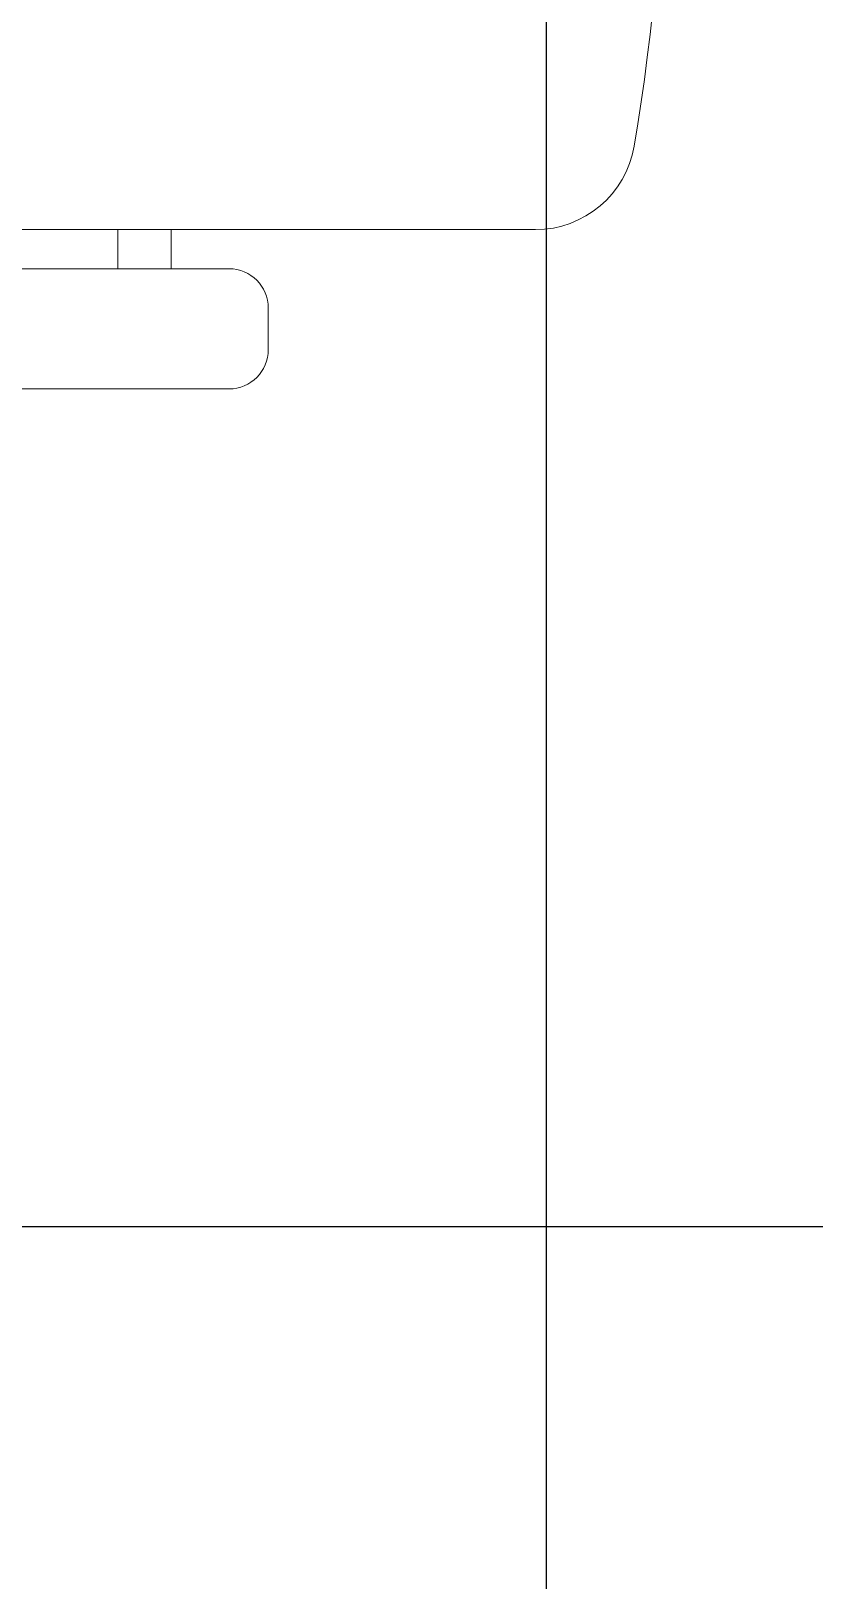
# Model space of a CAD drawing. Extents: x -12260 to 57327, y -29287 to 19916.
# Drawn here: x 35319 to 35710, y -4586 to -3813 of the extents above; entities that cross this region are included whole.
import ezdxf

# ---------------------------------------------------------------- set-up
doc = ezdxf.new("R2010")
doc.units = 0
doc.header["$LTSCALE"] = 0.25
doc.linetypes.add('DASHDOT', pattern=[25.4, 12.7, -6.35, 0, -6.35])
doc.layers.add('01-First Floor-FUR$0$FALSE CEILING', color=251, linetype='Continuous')
for name, color, linetype, lineweight in [('01-First Floor-FUR$0$LOADING', 253, 'Continuous', 5), ('01-First Floor-FUR$0$NEW Wall', 166, 'Continuous', 5), ('01-First Floor-FUR$0$Wooden Joinery', 251, 'Continuous', 5), ('E-LITE-CLNG-CNDT', 6, 'DASHDOT', 35)]:
    doc.layers.add(name, color=color, linetype=linetype, lineweight=lineweight)

# ---------------------------------------------------------------- blocks, each defined once
blk = doc.blocks.new('01-First Floor-FUR$0$A$C5DAD61B4')
at = {"layer": '01-First Floor-FUR$0$Wooden Joinery'}
blk.add_arc((80, 859.06), 859.99, 272.66603, 0, dxfattribs=at)
blk = doc.blocks.new('*X119')
at = {"color": 0}
for p, q in [((5, 3), (5, 3)), ((5, 3), (5, 3)), ((5, 3), (5, 3)), ((5, 3), (5, 3)), ((5, 3), (5, 3)), ((5, 3), (5, 3)), ((5, 3), (5, 3)), ((5, 3), (5, 3)), ((5, 3), (5, 3)), ((5, 3), (5, 3)), ((5, 3), (5, 3)), ((5, 3), (5, 3)), ((5, 3), (5, 3)), ((5, 3), (5, 3)), ((5, 3), (5, 3)), ((5, 3), (5, 3)), ((5, 3), (5, 3)), ((5, 3), (5, 3)), ((5, 3), (5, 3)), ((5, 3), (5, 3)), ((5, 3), (5, 3)), ((5, 3), (5, 3)), ((5, 3), (5, 3)), ((5, 3), (5, 3)), ((5, 3), (5, 3)), ((5, 3), (5, 3)), ((5, 3), (5, 3)), ((5, 3), (5, 3)), ((5, 3), (5, 3)), ((5, 3), (5, 3)), ((5, 3), (5, 3)), ((5, 3), (5, 3)), ((5, 3), (5, 3)), ((5, 3), (5, 3)), ((5, 3), (5, 3)), ((5, 3), (5, 3)), ((5, 3), (5, 3)), ((5, 3), (5, 3)), ((5, 3), (5, 3)), ((5, 3), (5, 3)), ((5, 3), (5, 3)), ((5, 3), (5, 3)), ((5, 3), (5, 3)), ((5, 3), (5, 3)), ((5, 3), (5, 3)), ((5, 3), (5, 3)), ((5, 3), (5, 3)), ((5, 3), (5, 3)), ((5, 3), (5, 3)), ((5, 3), (5, 3)), ((5, 3), (5, 3)), ((5, 3), (5, 3)), ((5, 3), (5, 3)), ((5, 3), (5, 3)), ((5, 3), (5, 3)), ((5, 3), (5, 3)), ((5, 3), (5, 3)), ((5, 3), (5, 3)), ((5, 3), (5, 3)), ((5, 3), (5, 3)), ((5, 3), (5, 3)), ((5, 3), (5, 3)), ((5, 3), (5, 3)), ((5, 3), (5, 3)), ((5, 3), (5, 3)), ((5, 3), (5, 3)), ((6, 3), (5, 3)), ((5, 3), (5, 3)), ((6, 3), (5, 3)), ((5, 3), (5, 3)), ((6, 3), (5, 3)), ((5, 3), (5, 3)), ((6, 3), (5, 3)), ((5, 3), (5, 3)), ((5, 3), (5, 3)), ((5, 3), (5, 3)), ((5, 3), (5, 3)), ((5, 3), (5, 3)), ((5, 3), (5, 3)), ((5, 3), (5, 3)), ((5, 3), (5, 3)), ((5, 3), (5, 3)), ((5, 3), (5, 3)), ((5, 3), (5, 3)), ((5, 3), (5, 3)), ((5, 3), (5, 3)), ((5, 3), (5, 3)), ((5, 3), (5, 3)), ((5, 3), (5, 3)), ((5, 3), (5, 3)), ((5, 3), (5, 3)), ((5, 3), (5, 3)), ((5, 3), (5, 3)), ((5, 3), (5, 3)), ((5, 3), (5, 3)), ((5, 3), (5, 3)), ((6, 3), (6, 3)), ((6, 3), (6, 3)), ((6, 3), (6, 3)), ((6, 3), (6, 3)), ((6, 3), (6, 3)), ((6, 3), (6, 3)), ((6, 3), (6, 3)), ((6, 3), (6, 3)), ((6, 3), (6, 3)), ((6, 3), (6, 3)), ((6, 3), (6, 3)), ((6, 3), (6, 3)), ((6, 3), (6, 3)), ((6, 3), (6, 3)), ((6, 3), (6, 3)), ((6, 3), (6, 3)), ((6, 3), (6, 3)), ((6, 3), (6, 3)), ((6, 3), (6, 3)), ((6, 3), (6, 3)), ((6, 3), (6, 3)), ((6, 3), (6, 3)), ((6, 3), (6, 3)), ((6, 3), (6, 3)), ((6, 3), (6, 3)), ((6, 3), (6, 3)), ((6, 3), (6, 3)), ((6, 3), (6, 3)), ((6, 3), (6, 3)), ((6, 3), (6, 3)), ((6, 3), (6, 3)), ((6, 3), (6, 3)), ((6, 3), (6, 3)), ((6, 3), (6, 3)), ((6, 3), (6, 3)), ((6, 3), (6, 3)), ((6, 3), (6, 3)), ((6, 3), (6, 3)), ((6, 3), (6, 3)), ((6, 3), (6, 3)), ((6, 3), (6, 3)), ((6, 3), (6, 3)), ((6, 3), (6, 3)), ((6, 3), (6, 3)), ((6, 3), (6, 3)), ((6, 3), (6, 3)), ((6, 3), (6, 3)), ((6, 3), (6, 3)), ((6, 3), (6, 3)), ((6, 3), (6, 3)), ((6, 3), (6, 3)), ((6, 3), (6, 3)), ((6, 3), (6, 3)), ((6, 3), (6, 3)), ((6, 3), (6, 3)), ((6, 3), (6, 3)), ((6, 3), (6, 3)), ((6, 3), (6, 3)), ((6, 3), (6, 3)), ((6, 3), (6, 3)), ((6, 3), (6, 3)), ((6, 3), (6, 3)), ((6, 3), (6, 3)), ((6, 3), (6, 3)), ((6, 3), (6, 3)), ((6, 3), (6, 3)), ((6, 3), (6, 3)), ((6, 3), (6, 3)), ((6, 3), (6, 3)), ((6, 3), (6, 3)), ((6, 3), (6, 3)), ((6, 3), (6, 3)), ((6, 3), (6, 3)), ((6, 3), (6, 3)), ((6, 3), (6, 3)), ((6, 3), (6, 3)), ((6, 3), (6, 3)), ((6, 3), (6, 3)), ((6, 3), (6, 3)), ((6, 3), (6, 3)), ((6, 3), (6, 3)), ((6, 3), (6, 3)), ((6, 3), (6, 3)), ((6, 3), (6, 3)), ((6, 3), (6, 3)), ((6, 3), (6, 3)), ((6, 3), (6, 3)), ((6, 3), (6, 3)), ((6, 3), (6, 3)), ((6, 3), (6, 3)), ((6, 3), (6, 3)), ((6, 3), (6, 3)), ((6, 3), (6, 3)), ((6, 3), (6, 3)), ((6, 3), (6, 3)), ((6, 3), (6, 3)), ((6, 3), (6, 3)), ((6, 3), (6, 3)), ((6, 3), (6, 3)), ((6, 3), (6, 3)), ((6, 3), (6, 3)), ((6, 3), (6, 3)), ((6, 3), (6, 3)), ((6, 3), (6, 3)), ((6, 3), (6, 3)), ((6, 3), (6, 3)), ((6, 3), (6, 3)), ((6, 3), (6, 3)), ((6, 3), (6, 3)), ((6, 3), (6, 3)), ((6, 3), (6, 3)), ((6, 3), (6, 3)), ((6, 3), (6, 3)), ((6, 3), (6, 3)), ((6, 3), (6, 3)), ((6, 3), (6, 3)), ((6, 3), (6, 3)), ((6, 3), (6, 3)), ((6, 3), (6, 3)), ((6, 3), (6, 3)), ((6, 3), (6, 3)), ((6, 3), (6, 3)), ((6, 3), (6, 3)), ((6, 3), (6, 3)), ((6, 3), (6, 3)), ((6, 3), (6, 3)), ((6, 3), (6, 3)), ((6, 3), (6, 3)), ((6, 3), (6, 3)), ((6, 3), (6, 3)), ((6, 3), (6, 3)), ((6, 3), (6, 3)), ((6, 3), (6, 3)), ((6, 3), (6, 3)), ((6, 3), (6, 3)), ((6, 3), (6, 3)), ((6, 3), (6, 3)), ((6, 3), (6, 3)), ((6, 3), (6, 3)), ((6, 3), (6, 3)), ((6, 3), (6, 3)), ((6, 3), (6, 3)), ((6, 3), (6, 3)), ((6, 3), (6, 3)), ((6, 3), (6, 3)), ((6, 3), (6, 3)), ((6, 3), (6, 3)), ((6, 3), (6, 3)), ((6, 3), (6, 3)), ((6, 3), (6, 3)), ((6, 3), (6, 3)), ((6, 3), (6, 3)), ((6, 3), (6, 3)), ((6, 3), (6, 3)), ((6, 3), (6, 3)), ((6, 3), (6, 3)), ((6, 3), (6, 3)), ((6, 3), (6, 3)), ((6, 3), (6, 3)), ((6, 3), (6, 3)), ((6, 3), (6, 3)), ((6, 3), (6, 3)), ((6, 3), (6, 3)), ((6, 3), (6, 3)), ((6, 3), (6, 3)), ((6, 3), (6, 3)), ((6, 3), (6, 3)), ((6, 3), (6, 3)), ((6, 3), (6, 3)), ((6, 3), (6, 3)), ((6, 3), (6, 3)), ((6, 3), (6, 3)), ((6, 3), (6, 3)), ((6, 3), (6, 3)), ((6, 3), (6, 3)), ((6, 3), (6, 3)), ((6, 3), (6, 3)), ((6, 3), (6, 3)), ((6, 3), (6, 3)), ((6, 3), (6, 3)), ((6, 3), (6, 3)), ((6, 3), (6, 3)), ((6, 3), (6, 3)), ((6, 3), (6, 3)), ((6, 3), (6, 3)), ((6, 3), (6, 3)), ((6, 3), (6, 3)), ((6, 3), (6, 3)), ((6, 3), (6, 3)), ((6, 3), (6, 3)), ((6, 3), (6, 3)), ((6, 3), (6, 3)), ((6, 3), (6, 3)), ((6, 3), (6, 3)), ((6, 3), (6, 3)), ((6, 3), (6, 3)), ((6, 3), (6, 3)), ((6, 3), (6, 3)), ((6, 3), (6, 3)), ((6, 3), (6, 3)), ((6, 3), (6, 3)), ((6, 3), (6, 3)), ((6, 3), (6, 3)), ((6, 3), (6, 3)), ((6, 3), (5, 3)), ((6, 3), (5, 3)), ((6, 3), (5, 3)), ((6, 3), (5, 3)), ((6, 3), (5, 3)), ((6, 3), (6, 3)), ((6, 3), (6, 3)), ((6, 3), (6, 3)), ((6, 3), (6, 3)), ((6, 3), (6, 3)), ((6, 3), (6, 3)), ((6, 3), (6, 3)), ((6, 3), (6, 3)), ((6, 3), (6, 3)), ((6, 3), (6, 3)), ((6, 3), (6, 3)), ((6, 3), (6, 3)), ((6, 3), (6, 3)), ((6, 3), (6, 3)), ((6, 3), (6, 3)), ((6, 3), (6, 3)), ((6, 3), (6, 3)), ((6, 3), (6, 3)), ((6, 3), (6, 3)), ((6, 3), (6, 3)), ((6, 3), (6, 3)), ((6, 3), (6, 3)), ((6, 3), (6, 3)), ((6, 3), (6, 3)), ((6, 3), (6, 3)), ((6, 3), (6, 3)), ((6, 3), (6, 3)), ((6, 3), (6, 3)), ((6, 3), (6, 3)), ((6, 3), (6, 3)), ((6, 3), (6, 3)), ((6, 3), (6, 3)), ((6, 3), (6, 3)), ((6, 3), (6, 3)), ((6, 3), (6, 3)), ((6, 3), (6, 3)), ((6, 3), (6, 3)), ((6, 3), (6, 3)), ((6, 3), (6, 3)), ((6, 3), (6, 3)), ((6, 3), (6, 3)), ((6, 3), (6, 3)), ((6, 3), (6, 3)), ((6, 3), (6, 3)), ((6, 3), (6, 3)), ((6, 3), (6, 3)), ((6, 3), (6, 3)), ((6, 3), (6, 3)), ((6, 3), (6, 3)), ((6, 3), (6, 3)), ((6, 3), (6, 3)), ((6, 3), (6, 3)), ((6, 3), (6, 3)), ((6, 3), (6, 3)), ((6, 3), (6, 3)), ((6, 3), (6, 3)), ((6, 3), (6, 3)), ((6, 3), (6, 3)), ((6, 3), (6, 3)), ((6, 3), (6, 3)), ((6, 3), (6, 3)), ((6, 3), (6, 3)), ((6, 3), (6, 3)), ((6, 3), (6, 3)), ((6, 3), (6, 3)), ((6, 3), (6, 3)), ((6, 3), (6, 3)), ((6, 3), (6, 3)), ((6, 3), (6, 3)), ((6, 3), (6, 3)), ((6, 3), (6, 3)), ((6, 3), (6, 3)), ((6, 3), (6, 3)), ((6, 3), (6, 3)), ((6, 3), (6, 3)), ((6, 3), (6, 3)), ((6, 3), (6, 3)), ((6, 3), (6, 3)), ((6, 3), (6, 3)), ((6, 3), (6, 3)), ((6, 3), (6, 3)), ((6, 3), (6, 3)), ((6, 3), (6, 3)), ((6, 3), (6, 3)), ((6, 3), (6, 3)), ((6, 3), (6, 3)), ((6, 3), (6, 3)), ((6, 3), (6, 3)), ((6, 3), (6, 3)), ((6, 3), (6, 3)), ((6, 3), (6, 3)), ((6, 3), (6, 3)), ((6, 3), (6, 3)), ((6, 3), (6, 3)), ((6, 3), (6, 3)), ((6, 3), (6, 3)), ((6, 3), (6, 3)), ((6, 3), (6, 3)), ((6, 3), (6, 3)), ((6, 3), (6, 3)), ((6, 3), (6, 3)), ((6, 3), (6, 3)), ((6, 3), (6, 3)), ((6, 3), (6, 3)), ((6, 3), (6, 3)), ((6, 3), (6, 3)), ((6, 3), (6, 3)), ((6, 3), (6, 3)), ((6, 3), (6, 3)), ((6, 3), (6, 3)), ((6, 3), (6, 3)), ((6, 3), (6, 3)), ((6, 3), (6, 3)), ((6, 3), (6, 3)), ((6, 3), (6, 3)), ((6, 3), (6, 3)), ((6, 3), (6, 3)), ((6, 3), (6, 3)), ((6, 3), (6, 3)), ((6, 3), (6, 3)), ((6, 3), (6, 3)), ((6, 3), (6, 3)), ((6, 3), (6, 3)), ((6, 3), (6, 3)), ((6, 3), (6, 3)), ((6, 3), (6, 3)), ((6, 3), (6, 3)), ((6, 3), (6, 3)), ((6, 3), (6, 3)), ((6, 3), (6, 3)), ((6, 3), (6, 3)), ((6, 3), (6, 3)), ((6, 3), (6, 3)), ((6, 3), (6, 3)), ((6, 3), (6, 3)), ((6, 3), (6, 3)), ((6, 3), (6, 3)), ((6, 3), (6, 3)), ((6, 3), (6, 3)), ((6, 3), (6, 3)), ((6, 3), (6, 3)), ((6, 3), (6, 3)), ((6, 3), (6, 3)), ((6, 3), (6, 3)), ((6, 3), (6, 3)), ((6, 3), (6, 3)), ((6, 3), (6, 3)), ((6, 3), (6, 3)), ((6, 3), (6, 3)), ((6, 3), (6, 3)), ((6, 3), (6, 3)), ((6, 3), (6, 3)), ((6, 3), (6, 3)), ((6, 3), (6, 3)), ((6, 3), (6, 3)), ((6, 3), (6, 3)), ((6, 3), (6, 3)), ((6, 3), (6, 3)), ((6, 3), (6, 3)), ((6, 3), (6, 3)), ((6, 3), (6, 3)), ((6, 3), (6, 3)), ((6, 3), (6, 3)), ((6, 3), (6, 3)), ((6, 3), (6, 3)), ((6, 3), (6, 3)), ((6, 3), (6, 3)), ((6, 3), (6, 3)), ((6, 3), (6, 3)), ((6, 3), (6, 3)), ((6, 3), (6, 3)), ((6, 3), (6, 3)), ((6, 3), (6, 3)), ((6, 3), (6, 3)), ((6, 3), (6, 3)), ((6, 3), (6, 3)), ((6, 3), (6, 3)), ((6, 3), (6, 3)), ((6, 3), (6, 3)), ((6, 3), (6, 3)), ((6, 3), (6, 3)), ((6, 3), (6, 3)), ((6, 3), (6, 3)), ((6, 3), (6, 3)), ((6, 3), (6, 3)), ((6, 3), (6, 3)), ((6, 3), (6, 3)), ((6, 3), (6, 3)), ((6, 3), (6, 3)), ((6, 3), (6, 3)), ((6, 3), (6, 3)), ((6, 3), (6, 3)), ((6, 3), (6, 3)), ((6, 3), (6, 3)), ((6, 3), (6, 3)), ((6, 3), (6, 3)), ((6, 3), (6, 3)), ((6, 3), (6, 3)), ((6, 3), (6, 3)), ((6, 3), (6, 3)), ((6, 3), (6, 3)), ((6, 3), (6, 3)), ((6, 3), (6, 3)), ((6, 3), (6, 3)), ((6, 3), (6, 3)), ((6, 3), (6, 3)), ((6, 3), (6, 3)), ((6, 3), (6, 3)), ((6, 3), (6, 3)), ((6, 3), (6, 3)), ((6, 3), (6, 3)), ((6, 3), (6, 3)), ((6, 3), (6, 3)), ((6, 3), (6, 3)), ((6, 3), (6, 3)), ((6, 3), (6, 3)), ((6, 3), (6, 3)), ((6, 3), (6, 3)), ((6, 3), (6, 3)), ((6, 3), (6, 3)), ((6, 3), (6, 3)), ((6, 3), (6, 3)), ((6, 3), (6, 3)), ((6, 3), (6, 3)), ((6, 3), (6, 3)), ((6, 3), (6, 3)), ((6, 3), (6, 3)), ((6, 3), (6, 3)), ((6, 3), (6, 3)), ((6, 3), (6, 3)), ((6, 3), (6, 3)), ((6, 3), (6, 3)), ((6, 3), (6, 3)), ((6, 3), (6, 3)), ((6, 3), (6, 3)), ((6, 3), (6, 3)), ((6, 3), (6, 3)), ((6, 3), (6, 3)), ((6, 3), (6, 3)), ((6, 3), (6, 3)), ((6, 3), (6, 3)), ((6, 3), (6, 3)), ((6, 3), (6, 3)), ((6, 3), (6, 3)), ((6, 3), (6, 3)), ((6, 3), (6, 3)), ((6, 3), (6, 3)), ((6, 3), (6, 3)), ((6, 3), (6, 3)), ((6, 3), (6, 3)), ((6, 3), (6, 3)), ((6, 3), (6, 3)), ((6, 3), (6, 3)), ((6, 3), (6, 3)), ((6, 3), (6, 3)), ((6, 3), (6, 3)), ((6, 3), (6, 3)), ((6, 3), (6, 3)), ((6, 3), (6, 3)), ((6, 3), (6, 3)), ((6, 3), (6, 3)), ((6, 3), (6, 3)), ((6, 3), (6, 3)), ((6, 3), (6, 3)), ((6, 3), (6, 3)), ((6, 3), (6, 3)), ((6, 3), (6, 3)), ((6, 3), (6, 3)), ((6, 3), (6, 3)), ((6, 3), (6, 3)), ((6, 3), (6, 3)), ((6, 3), (6, 3)), ((6, 3), (6, 3)), ((6, 3), (6, 3)), ((6, 3), (6, 3)), ((6, 3), (6, 3)), ((6, 3), (6, 3)), ((6, 3), (6, 3)), ((6, 3), (6, 3)), ((6, 3), (6, 3)), ((6, 3), (6, 3)), ((6, 3), (6, 3)), ((6, 3), (6, 3)), ((6, 3), (6, 3)), ((6, 3), (6, 3)), ((6, 3), (6, 3)), ((6, 3), (6, 3)), ((6, 3), (6, 3)), ((6, 3), (6, 3)), ((6, 3), (6, 3)), ((6, 3), (6, 3)), ((6, 3), (6, 3)), ((6, 3), (6, 3)), ((6, 3), (6, 3)), ((6, 3), (6, 3)), ((6, 3), (6, 3)), ((6, 3), (6, 3)), ((6, 3), (6, 3)), ((6, 3), (6, 3)), ((6, 3), (6, 3)), ((6, 3), (6, 3)), ((6, 3), (6, 3)), ((6, 3), (6, 3)), ((6, 3), (6, 3)), ((6, 3), (6, 3)), ((6, 3), (6, 3)), ((6, 3), (6, 3)), ((6, 3), (6, 3)), ((6, 3), (6, 3)), ((6, 3), (6, 3)), ((6, 3), (6, 3)), ((6, 3), (6, 3)), ((6, 3), (6, 3)), ((6, 3), (6, 3)), ((6, 3), (6, 3)), ((6, 3), (6, 3)), ((6, 3), (6, 3))]:
    blk.add_line(p, q, dxfattribs=at)
blk = doc.blocks.new('*X120')
at = {"color": 0}
for p, q in [((13, 1), (13, 1)), ((13, 1), (13, 1)), ((13, 1), (13, 1)), ((13, 1), (13, 1)), ((13, 1), (13, 1)), ((13, 1), (13, 1)), ((13, 1), (13, 1)), ((13, 1), (13, 1)), ((13, 1), (13, 1)), ((13, 1), (13, 1)), ((13, 1), (13, 1)), ((13, 1), (13, 1)), ((13, 1), (13, 1)), ((13, 1), (13, 1)), ((13, 1), (13, 1)), ((13, 1), (14, 1)), ((13, 1), (14, 1)), ((13, 1), (14, 1)), ((13, 1), (13, 1)), ((13, 1), (13, 1)), ((13, 1), (13, 1)), ((13, 1), (13, 1)), ((13, 1), (13, 1)), ((13, 1), (13, 1)), ((13, 1), (13, 1)), ((13, 1), (13, 1)), ((13, 1), (13, 1)), ((13, 1), (13, 1)), ((13, 1), (13, 1)), ((13, 1), (13, 1)), ((13, 1), (13, 1)), ((13, 1), (13, 1)), ((13, 1), (13, 1)), ((13, 1), (13, 1)), ((13, 1), (13, 1)), ((13, 1), (13, 1)), ((13, 1), (13, 1)), ((13, 1), (13, 1)), ((13, 1), (13, 1)), ((13, 1), (13, 1)), ((13, 1), (13, 1)), ((13, 1), (13, 1)), ((13, 1), (13, 1)), ((13, 1), (13, 1)), ((13, 1), (13, 1)), ((13, 1), (13, 1)), ((13, 1), (13, 1)), ((13, 1), (13, 1)), ((13, 1), (13, 1)), ((13, 1), (13, 1)), ((13, 1), (13, 1)), ((13, 1), (13, 1)), ((13, 1), (13, 1)), ((13, 1), (13, 1)), ((13, 1), (13, 1)), ((13, 1), (13, 1)), ((13, 1), (13, 1)), ((13, 1), (13, 1)), ((13, 1), (13, 1)), ((13, 1), (13, 1)), ((13, 1), (13, 1)), ((13, 1), (13, 1)), ((13, 1), (13, 1)), ((13, 1), (13, 1)), ((13, 1), (13, 1)), ((13, 1), (13, 1)), ((13, 1), (13, 1)), ((13, 1), (13, 1)), ((13, 1), (13, 1)), ((13, 1), (13, 1)), ((13, 1), (13, 1)), ((13, 1), (13, 1)), ((13, 1), (13, 1)), ((13, 1), (13, 1)), ((13, 1), (13, 1)), ((13, 1), (13, 1)), ((13, 1), (13, 1)), ((13, 1), (13, 1)), ((13, 1), (13, 1)), ((13, 1), (13, 1)), ((13, 1), (13, 1)), ((13, 1), (13, 1)), ((13, 1), (13, 1)), ((13, 1), (13, 1)), ((13, 1), (13, 1)), ((13, 1), (13, 1)), ((13, 1), (13, 1)), ((13, 1), (13, 1)), ((13, 1), (13, 1)), ((13, 1), (13, 1)), ((13, 1), (13, 1)), ((13, 1), (13, 1)), ((13, 1), (13, 1)), ((13, 1), (13, 1)), ((13, 1), (13, 1)), ((13, 1), (13, 1)), ((13, 1), (13, 1)), ((13, 1), (13, 1)), ((13, 1), (13, 1)), ((13, 1), (13, 1)), ((13, 1), (13, 1)), ((13, 1), (13, 1)), ((13, 1), (13, 1)), ((13, 1), (13, 1)), ((13, 1), (13, 1)), ((13, 1), (13, 1)), ((13, 1), (13, 1)), ((13, 1), (13, 1)), ((13, 1), (13, 1)), ((13, 1), (13, 1)), ((13, 1), (13, 1)), ((13, 1), (13, 1)), ((13, 1), (13, 1)), ((13, 1), (13, 1)), ((13, 1), (13, 1)), ((13, 1), (13, 1)), ((13, 1), (13, 1)), ((13, 1), (13, 1)), ((13, 1), (13, 1)), ((13, 1), (13, 1)), ((13, 1), (13, 1)), ((13, 1), (13, 1)), ((13, 1), (13, 1)), ((13, 1), (14, 1)), ((13, 0), (13, 0)), ((13, 0), (13, 0)), ((13, 0), (13, 0)), ((13, 0), (13, 0)), ((13, 0), (13, 0)), ((13, 0), (13, 0)), ((13, 0), (13, 0)), ((13, 0), (13, 0)), ((13, 0), (13, 0)), ((13, 0), (13, 0)), ((13, 0), (13, 0)), ((13, 0), (13, 0)), ((13, 0), (13, 0)), ((13, 0), (13, 0)), ((13, 0), (13, 0)), ((13, 0), (13, 0)), ((13, 0), (13, 0)), ((13, 0), (13, 0)), ((13, 0), (13, 0)), ((13, 0), (13, 0)), ((13, 0), (13, 0)), ((13, 0), (13, 0)), ((13, 0), (13, 0)), ((13, 0), (13, 0)), ((13, 0), (13, 0)), ((13, 0), (13, 0)), ((13, 0), (13, 0)), ((13, 0), (13, 0)), ((13, 0), (13, 0)), ((13, 0), (13, 0)), ((13, 0), (13, 0)), ((13, 0), (13, 0)), ((13, 0), (13, 0)), ((13, 0), (13, 0)), ((13, 0), (13, 0)), ((13, 0), (13, 0)), ((13, 0), (13, 0)), ((13, 0), (13, 0)), ((13, 0), (13, 0)), ((13, 0), (13, 0)), ((13, 0), (13, 0)), ((13, 0), (13, 0)), ((13, 0), (13, 0)), ((13, 0), (13, 0)), ((13, 0), (13, 0)), ((13, 0), (13, 0)), ((13, 0), (13, 0)), ((13, 0), (13, 0)), ((13, 0), (14, 0)), ((13, 0), (14, 0)), ((13, 0), (13, 0)), ((13, 0), (14, 0)), ((14, 1), (14, 1)), ((14, 1), (14, 1)), ((14, 1), (14, 1)), ((14, 1), (14, 1)), ((14, 1), (14, 1)), ((14, 1), (14, 1)), ((14, 1), (14, 1)), ((14, 1), (14, 1)), ((14, 1), (14, 1)), ((14, 1), (14, 1)), ((14, 1), (14, 1)), ((14, 1), (14, 1)), ((14, 1), (14, 1)), ((14, 1), (14, 1)), ((14, 1), (14, 1)), ((14, 1), (14, 1)), ((14, 1), (14, 1)), ((14, 1), (14, 1)), ((14, 1), (14, 1)), ((14, 1), (14, 1)), ((14, 1), (14, 1)), ((14, 1), (14, 1)), ((14, 1), (14, 1)), ((14, 1), (14, 1)), ((14, 1), (14, 1)), ((14, 1), (14, 1)), ((14, 1), (14, 1)), ((14, 1), (14, 1)), ((14, 1), (14, 1)), ((14, 1), (14, 1)), ((14, 1), (14, 1)), ((14, 1), (14, 1)), ((14, 1), (14, 1)), ((14, 1), (14, 1)), ((14, 1), (14, 1)), ((14, 1), (14, 1)), ((14, 1), (14, 1)), ((14, 1), (14, 1)), ((14, 1), (14, 1)), ((14, 1), (14, 1)), ((14, 1), (14, 1)), ((14, 1), (14, 1)), ((14, 1), (14, 1)), ((14, 1), (14, 1)), ((14, 1), (14, 1)), ((14, 1), (14, 1)), ((14, 1), (14, 1)), ((14, 1), (14, 1)), ((14, 1), (14, 1)), ((14, 1), (14, 1)), ((14, 1), (14, 1)), ((14, 1), (14, 1)), ((14, 1), (14, 1)), ((14, 1), (14, 1)), ((14, 1), (14, 1)), ((14, 1), (14, 1)), ((14, 1), (14, 1)), ((14, 1), (14, 1)), ((14, 1), (14, 1)), ((14, 1), (14, 1)), ((14, 1), (14, 1)), ((14, 1), (14, 1)), ((14, 1), (14, 1)), ((14, 1), (14, 1)), ((14, 1), (14, 1)), ((14, 1), (14, 1)), ((14, 1), (14, 1)), ((14, 1), (14, 1)), ((14, 1), (14, 1)), ((14, 1), (14, 1)), ((14, 1), (14, 1)), ((14, 1), (14, 1)), ((14, 1), (14, 1)), ((14, 1), (14, 1)), ((14, 1), (14, 1)), ((14, 1), (14, 1)), ((14, 1), (14, 1)), ((14, 1), (14, 1)), ((14, 1), (14, 1)), ((14, 1), (14, 1)), ((14, 1), (14, 1)), ((14, 1), (14, 1)), ((14, 1), (14, 1)), ((14, 1), (14, 1)), ((14, 1), (14, 1)), ((14, 1), (14, 1)), ((14, 1), (14, 1)), ((14, 1), (14, 1)), ((14, 1), (14, 1)), ((14, 1), (14, 1)), ((14, 1), (14, 1)), ((14, 1), (14, 1)), ((14, 1), (14, 1)), ((14, 1), (14, 1)), ((14, 0), (14, 0)), ((14, 0), (14, 0)), ((14, 0), (14, 0)), ((14, 0), (14, 0)), ((14, 0), (14, 0)), ((14, 0), (14, 0)), ((14, 0), (14, 0)), ((14, 0), (14, 0)), ((14, 0), (14, 0)), ((14, 0), (14, 0)), ((14, 0), (14, 0)), ((14, 0), (14, 0)), ((14, 0), (14, 0)), ((14, 0), (14, 0)), ((14, 0), (14, 0)), ((14, 0), (14, 0)), ((14, 0), (14, 0)), ((14, 0), (14, 0)), ((14, 0), (14, 0)), ((14, 0), (14, 0)), ((14, 0), (14, 0)), ((14, 0), (14, 0)), ((14, 0), (14, 0)), ((14, 0), (14, 0)), ((14, 0), (14, 0)), ((14, 0), (14, 0)), ((14, 0), (14, 0)), ((14, 0), (14, 0)), ((14, 0), (14, 0)), ((14, 0), (14, 0)), ((14, 0), (14, 0)), ((14, 0), (14, 0)), ((14, 0), (14, 0)), ((14, 0), (14, 0)), ((14, 0), (14, 0)), ((14, 0), (14, 0)), ((14, 0), (14, 0)), ((14, 0), (14, 0)), ((14, 0), (14, 0)), ((14, 0), (14, 0)), ((14, 0), (14, 0)), ((14, 0), (14, 0)), ((14, 0), (14, 0)), ((14, 0), (14, 0)), ((14, 0), (14, 0)), ((14, 0), (14, 0)), ((14, 0), (14, 0)), ((14, 0), (14, 0)), ((13, 0), (13, 0)), ((13, 0), (14, 0)), ((13, 0), (13, 0)), ((13, 0), (14, 0)), ((13, 0), (13, 0)), ((13, 0), (14, 0)), ((13, 0), (13, 0)), ((13, 0), (13, 0)), ((13, 0), (13, 0)), ((13, 0), (13, 0)), ((13, 0), (14, 0)), ((13, 0), (13, 0)), ((13, 0), (14, 0)), ((13, 0), (13, 0)), ((13, 0), (14, 0)), ((13, 0), (13, 0)), ((13, 0), (14, 0)), ((13, 0), (13, 0)), ((13, 0), (14, 0)), ((13, 0), (13, 0)), ((13, 0), (14, 0)), ((13, 0), (13, 0)), ((13, 0), (14, 0)), ((13, 0), (13, 0)), ((13, 0), (13, 0)), ((13, 0), (13, 0)), ((13, 0), (14, 0)), ((13, 0), (13, 0)), ((13, 0), (14, 0)), ((13, 0), (13, 0)), ((13, 0), (14, 0)), ((13, 0), (13, 0)), ((13, 0), (14, 0)), ((13, 0), (13, 0)), ((13, 0), (13, 0)), ((13, 0), (13, 0)), ((13, 0), (13, 0)), ((13, 0), (13, 0)), ((13, 0), (13, 0)), ((13, 0), (13, 0)), ((13, 0), (13, 0)), ((13, 0), (13, 0)), ((13, 0), (13, 0)), ((13, 0), (13, 0)), ((13, 0), (13, 0)), ((13, 0), (13, 0)), ((13, 0), (13, 0)), ((13, 0), (13, 0)), ((13, 0), (13, 0)), ((13, 0), (13, 0)), ((13, 0), (13, 0)), ((13, 0), (13, 0)), ((13, 0), (13, 0)), ((13, 0), (13, 0)), ((13, 0), (13, 0)), ((13, 0), (13, 0)), ((13, 0), (13, 0)), ((13, 0), (13, 0)), ((13, 0), (13, 0)), ((13, 0), (13, 0)), ((13, 0), (13, 0)), ((13, 0), (13, 0)), ((13, 0), (13, 0)), ((13, 0), (13, 0)), ((13, -1), (13, -1)), ((13, -1), (13, -1)), ((13, -1), (13, -1)), ((13, -1), (13, -1)), ((13, -1), (13, -1)), ((13, -1), (14, -1)), ((13, -1), (13, -1)), ((14, 0), (14, 0)), ((14, 0), (14, 0)), ((14, 0), (14, 0)), ((14, 0), (14, 0)), ((14, 0), (14, 0)), ((14, 0), (14, 0)), ((14, 0), (14, 0)), ((14, 0), (14, 0)), ((14, 0), (14, 0)), ((14, 0), (14, 0)), ((14, 0), (14, 0)), ((14, 0), (14, 0)), ((14, 0), (14, 0)), ((14, 0), (14, 0)), ((14, 0), (14, 0)), ((13, 0), (14, 0)), ((14, 0), (14, 0)), ((14, 0), (14, 0)), ((14, 0), (14, 0)), ((14, 0), (14, 0)), ((14, 0), (14, 0)), ((14, 0), (14, 0)), ((14, 0), (14, 0)), ((14, 0), (14, 0)), ((14, 0), (14, 0)), ((14, 0), (14, 0)), ((14, 0), (14, 0)), ((14, 0), (14, 0)), ((14, 0), (14, 0)), ((14, 0), (14, 0)), ((14, 0), (14, 0)), ((14, 0), (14, 0)), ((14, 0), (14, 0)), ((14, 0), (14, 0)), ((14, 0), (14, 0)), ((14, 0), (14, 0)), ((14, 0), (14, 0)), ((14, 0), (14, 0)), ((14, 0), (14, 0)), ((14, 0), (14, 0)), ((14, 0), (14, 0)), ((14, 0), (14, 0)), ((14, 0), (14, 0)), ((14, 0), (14, 0)), ((14, 0), (14, 0)), ((14, 0), (14, 0)), ((14, 0), (14, 0)), ((14, 0), (14, 0)), ((14, 0), (14, 0)), ((14, 0), (14, 0)), ((14, -1), (14, -1)), ((14, -1), (14, -1)), ((14, -1), (14, -1)), ((14, -1), (14, -1)), ((14, -1), (14, -1))]:
    blk.add_line(p, q, dxfattribs=at)
blk = doc.blocks.new('01-First Floor-FUR$0$GF21018-P')
at = {"color": 0}
for p, q in [((0.22049, 0.47563), (0.22049, 0.0675)), ((0.25963, 0.34221), (0.2804, 0.34221)), ((0.24001, 0.32259), (0.24001, 0.14)), ((0.30001, 0.32259), (0.30001, 0.14)), ((0.22049, 0.29372), (0.24001, 0.29372)), ((0.22049, 0.26708), (0.24001, 0.26708))]:
    blk.add_line(p, q, dxfattribs=at)
for points in [[(0.24001, 0.29372), (0.24001, 0.29372), (0.24001, 0.29372), (0.24001, 0.29372), (0.24001, 0.29372), (0.24001, 0.29372), (0.24001, 0.29372), (0.24001, 0.29372), (0.24001, 0.29372), (0.24001, 0.29372), (0.24001, 0.29372), (0.24001, 0.29372), (0.24001, 0.29372), (0.24001, 0.29372), (0.24001, 0.29372), (0.24001, 0.29372), (0.24001, 0.29372), (0.24001, 0.29372), (0.24001, 0.29372), (0.24001, 0.29372), (0.24001, 0.29372), (0.24001, 0.29372), (0.24001, 0.29372), (0.24001, 0.29372), (0.24001, 0.29372), (0.24001, 0.29372), (0.24001, 0.29372), (0.24001, 0.29372), (0.24001, 0.29372), (0.24001, 0.29372), (0.24001, 0.29372), (0.24001, 0.29372), (0.24001, 0.29372), (0.24001, 0.29372), (0.24001, 0.29372), (0.24001, 0.29372), (0.24001, 0.29372), (0.24001, 0.29372), (0.24001, 0.29372), (0.24001, 0.29372), (0.24001, 0.29372), (0.24001, 0.29372), (0.24001, 0.29372), (0.24001, 0.29372), (0.24001, 0.29372), (0.24001, 0.29372), (0.24001, 0.29372), (0.24001, 0.29372), (0.24001, 0.29372), (0.24001, 0.29372), (0.24001, 0.29372), (0.24001, 0.29372), (0.24001, 0.29372), (0.24001, 0.29372), (0.24001, 0.29372), (0.24001, 0.29372), (0.24001, 0.29372), (0.24001, 0.29372), (0.24001, 0.29372), (0.24001, 0.29372), (0.24001, 0.29372), (0.24001, 0.29372), (0.24001, 0.29372), (0.24001, 0.29372), (0.24001, 0.29372), (0.24001, 0.29372), (0.24001, 0.29372), (0.24001, 0.29372), (0.24001, 0.29372), (0.24001, 0.29372), (0.24001, 0.29372), (0.24001, 0.29372), (0.24001, 0.29372), (0.24001, 0.29372), (0.24001, 0.29372), (0.24001, 0.29372), (0.24001, 0.29372), (0.24001, 0.29372), (0.24001, 0.29372), (0.24001, 0.29372), (0.24001, 0.29372), (0.24001, 0.29372), (0.24001, 0.29372), (0.24001, 0.29372), (0.24001, 0.29372), (0.24001, 0.29372), (0.24001, 0.29372), (0.24001, 0.29372), (0.24001, 0.29372), (0.24001, 0.29372), (0.24001, 0.29372), (0.24001, 0.29372), (0.24001, 0.29372), (0.24001, 0.29372), (0.24001, 0.29372), (0.24001, 0.29372), (0.24001, 0.29372), (0.24001, 0.29372), (0.24001, 0.29372), (0.24001, 0.29372), (0.24001, 0.29372), (0.24001, 0.29372), (0.24001, 0.29372), (0.24001, 0.29372), (0.24001, 0.29372), (0.24001, 0.29372), (0.24001, 0.29372), (0.24001, 0.29372), (0.24001, 0.29372), (0.24001, 0.29372), (0.24001, 0.29372), (0.24001, 0.29372), (0.24001, 0.29372), (0.24001, 0.29372), (0.24001, 0.29372), (0.24001, 0.29372), (0.24001, 0.29372), (0.24001, 0.29372), (0.24001, 0.29372), (0.24001, 0.29372), (0.24001, 0.29372), (0.24001, 0.29372), (0.24001, 0.29372), (0.24001, 0.29372), (0.24001, 0.29372), (0.24001, 0.29372), (0.24001, 0.29372), (0.24001, 0.29372), (0.24001, 0.29372), (0.24001, 0.29372), (0.24001, 0.29372), (0.24001, 0.29372), (0.24001, 0.29372), (0.24001, 0.29372), (0.24001, 0.29372), (0.24001, 0.29372), (0.24001, 0.29372), (0.24001, 0.29372), (0.24001, 0.29372), (0.24001, 0.29372), (0.24001, 0.29372), (0.24001, 0.29372), (0.24001, 0.29372), (0.24001, 0.29372), (0.24001, 0.29372), (0.24001, 0.29372), (0.24001, 0.29372), (0.24001, 0.29372), (0.24001, 0.29372), (0.24001, 0.29372), (0.24001, 0.29372), (0.24001, 0.29372), (0.24001, 0.29372), (0.24001, 0.29372), (0.24001, 0.29372), (0.24001, 0.29372), (0.24001, 0.29372), (0.24001, 0.29372), (0.24001, 0.29372), (0.24001, 0.29372), (0.24001, 0.29372), (0.24001, 0.29372), (0.24001, 0.29372), (0.24001, 0.29372), (0.24001, 0.29372), (0.24001, 0.29372), (0.24001, 0.29372), (0.24001, 0.29372), (0.24001, 0.29372), (0.24001, 0.29372), (0.24001, 0.29372), (0.24001, 0.29372), (0.24001, 0.29372), (0.24001, 0.29372), (0.24001, 0.29372), (0.24001, 0.29372), (0.24001, 0.29372), (0.24001, 0.29372), (0.24001, 0.29372), (0.24001, 0.29372), (0.24001, 0.29372), (0.24001, 0.29372), (0.24001, 0.29372), (0.24001, 0.29372), (0.24001, 0.29372), (0.24001, 0.29372), (0.24001, 0.29372), (0.24001, 0.29372), (0.24001, 0.29372), (0.24001, 0.29372), (0.24001, 0.29372), (0.24001, 0.29372), (0.24001, 0.29372), (0.24001, 0.29372), (0.24001, 0.29372), (0.24001, 0.29372), (0.24001, 0.29372), (0.24001, 0.29372), (0.24001, 0.29372), (0.24001, 0.29372), (0.24001, 0.29372), (0.24001, 0.29372), (0.24001, 0.29372), (0.24001, 0.29372), (0.24001, 0.29372), (0.24001, 0.29372), (0.24001, 0.29372), (0.24001, 0.29372), (0.24001, 0.29372), (0.24001, 0.29372), (0.24001, 0.29372), (0.24001, 0.29372), (0.24001, 0.29372), (0.24001, 0.29372), (0.24001, 0.29372), (0.24001, 0.29372), (0.24001, 0.29372), (0.24001, 0.29372), (0.24001, 0.29372), (0.24001, 0.29372), (0.24001, 0.29372), (0.24001, 0.29372), (0.24001, 0.29372), (0.24001, 0.29372), (0.24001, 0.29372), (0.24001, 0.29372), (0.24001, 0.29372), (0.24001, 0.29372), (0.24001, 0.29372), (0.24001, 0.29372), (0.24001, 0.29372), (0.24001, 0.29372), (0.24001, 0.29372), (0.24001, 0.29372), (0.24001, 0.29372), (0.24001, 0.29372), (0.24001, 0.29372), (0.24001, 0.29372), (0.24001, 0.29372), (0.24001, 0.29372), (0.24001, 0.29372), (0.24001, 0.29372), (0.24001, 0.29372), (0.24001, 0.29372), (0.24001, 0.29372), (0.24001, 0.29372), (0.24001, 0.29372), (0.24001, 0.29372), (0.24001, 0.29372), (0.24001, 0.29372), (0.24001, 0.29372), (0.24001, 0.29372), (0.24001, 0.29372), (0.24001, 0.29372), (0.24001, 0.29372), (0.24001, 0.29372), (0.24001, 0.29372), (0.24001, 0.29372), (0.24001, 0.29372), (0.24001, 0.29372), (0.24001, 0.29372), (0.24001, 0.29372), (0.24001, 0.29372), (0.24001, 0.29372), (0.24001, 0.29372), (0.24001, 0.29372), (0.24001, 0.29372), (0.24001, 0.29372), (0.24001, 0.29372), (0.24001, 0.29372), (0.24001, 0.29372), (0.24001, 0.29372), (0.24001, 0.29372), (0.24001, 0.29372), (0.24001, 0.29372), (0.24001, 0.29372), (0.24001, 0.29372)], [(0.24001, 0.29372), (0.24001, 0.29372), (0.24001, 0.29372), (0.24001, 0.29372), (0.24001, 0.29372), (0.24001, 0.29372), (0.24001, 0.29372), (0.24001, 0.29372), (0.24001, 0.29372), (0.24001, 0.29372), (0.24001, 0.29372), (0.24001, 0.29372), (0.24001, 0.29372), (0.24001, 0.29372), (0.24001, 0.29372), (0.24001, 0.29372), (0.24001, 0.29372), (0.24001, 0.29372), (0.24001, 0.29372), (0.24001, 0.29372), (0.24001, 0.29372), (0.24001, 0.29372), (0.24001, 0.29372), (0.24001, 0.29372), (0.24001, 0.29372), (0.24001, 0.29372), (0.24001, 0.29372), (0.24001, 0.29372), (0.24001, 0.29372), (0.24001, 0.29372), (0.24001, 0.29372), (0.24001, 0.29372), (0.24001, 0.29372), (0.24001, 0.29372), (0.24001, 0.29372), (0.24001, 0.29372), (0.24001, 0.29372), (0.24001, 0.29372), (0.24001, 0.29372), (0.24001, 0.29372), (0.24001, 0.29372), (0.24001, 0.29372), (0.24001, 0.29372), (0.24001, 0.29372), (0.24001, 0.29372), (0.24001, 0.29372), (0.24001, 0.29372), (0.24001, 0.29372), (0.24001, 0.29372), (0.24001, 0.29372), (0.24001, 0.29372), (0.24001, 0.29372), (0.24001, 0.29372), (0.24001, 0.29372), (0.24001, 0.29372), (0.24001, 0.29372), (0.24001, 0.29372), (0.24001, 0.29372), (0.24001, 0.29372), (0.24001, 0.29372), (0.24001, 0.29372), (0.24001, 0.29372), (0.24001, 0.29372), (0.24001, 0.29372), (0.24001, 0.29372), (0.24001, 0.29372), (0.24001, 0.29372), (0.24001, 0.29372), (0.24001, 0.29372), (0.24001, 0.29372), (0.24001, 0.29372), (0.24001, 0.29372), (0.24001, 0.29372), (0.24001, 0.29372), (0.24001, 0.29372), (0.24001, 0.29372), (0.24001, 0.29372), (0.24001, 0.29372), (0.24001, 0.29372), (0.24001, 0.29372), (0.24001, 0.29372), (0.24001, 0.29372), (0.24001, 0.29372), (0.24001, 0.29372), (0.24001, 0.29372), (0.24001, 0.29372), (0.24001, 0.29372), (0.24001, 0.29372), (0.24001, 0.29372), (0.24001, 0.29372), (0.24001, 0.29372), (0.24001, 0.29372), (0.24001, 0.29372), (0.24001, 0.29372), (0.24001, 0.29372), (0.24001, 0.29372), (0.24001, 0.29372), (0.24001, 0.29372), (0.24001, 0.29372), (0.24001, 0.29372), (0.24001, 0.29372), (0.24001, 0.29372), (0.24001, 0.29372), (0.24001, 0.29372), (0.24001, 0.29372), (0.24001, 0.29372), (0.24001, 0.29372), (0.24001, 0.29372), (0.24001, 0.29372), (0.24001, 0.29372), (0.24001, 0.29372), (0.24001, 0.29372), (0.24001, 0.29372), (0.24001, 0.29372), (0.24001, 0.29372), (0.24001, 0.29372), (0.24001, 0.29372), (0.24001, 0.29372), (0.24001, 0.29372), (0.24001, 0.29372), (0.24001, 0.29372), (0.24001, 0.29372), (0.24001, 0.29372), (0.24001, 0.29372), (0.24001, 0.29372), (0.24001, 0.29372), (0.24001, 0.29372), (0.24001, 0.29372), (0.24001, 0.29372), (0.24001, 0.29372), (0.24001, 0.29372), (0.24001, 0.29372), (0.24001, 0.29372), (0.24001, 0.29372), (0.24001, 0.29372), (0.24001, 0.29372), (0.24001, 0.29372), (0.24001, 0.29372), (0.24001, 0.29372), (0.24001, 0.29372), (0.24001, 0.29372), (0.24001, 0.29372), (0.24001, 0.29372), (0.24001, 0.29372), (0.24001, 0.29372), (0.24001, 0.29372), (0.24001, 0.29372), (0.24001, 0.29372), (0.24001, 0.29372), (0.24001, 0.29372), (0.24001, 0.29372), (0.24001, 0.29372), (0.24001, 0.29372), (0.24001, 0.29372), (0.24001, 0.29372), (0.24001, 0.29372), (0.24001, 0.29372), (0.24001, 0.29372), (0.24001, 0.29372), (0.24001, 0.29372), (0.24001, 0.29372), (0.24001, 0.29372), (0.24001, 0.29372), (0.24001, 0.29372), (0.24001, 0.29372), (0.24001, 0.29372), (0.24001, 0.29372), (0.24001, 0.29372), (0.24001, 0.29372), (0.24001, 0.29372), (0.24001, 0.29372), (0.24001, 0.29372), (0.24001, 0.29372), (0.24001, 0.29372), (0.24001, 0.29372), (0.24001, 0.29372), (0.24001, 0.29372), (0.24001, 0.29372), (0.24001, 0.29372), (0.24001, 0.29372), (0.24001, 0.29372), (0.24001, 0.29372), (0.24001, 0.29372), (0.24001, 0.29372), (0.24001, 0.29372), (0.24001, 0.29372), (0.24001, 0.29372), (0.24001, 0.29372), (0.24001, 0.29372), (0.24001, 0.29372), (0.24001, 0.29372), (0.24001, 0.29372), (0.24001, 0.29372), (0.24001, 0.29372), (0.24001, 0.29372), (0.24001, 0.29372), (0.24001, 0.29372), (0.24001, 0.29372), (0.24001, 0.29372), (0.24001, 0.29372), (0.24001, 0.29372), (0.24001, 0.29372), (0.24001, 0.29372), (0.24001, 0.29372), (0.24001, 0.29372), (0.24001, 0.29372), (0.24001, 0.29372), (0.24001, 0.29372), (0.24001, 0.29372), (0.24001, 0.29372), (0.24001, 0.29372), (0.24001, 0.29372), (0.24001, 0.29372), (0.24001, 0.29372), (0.24001, 0.29372), (0.24001, 0.29372), (0.24001, 0.29372), (0.24001, 0.29372), (0.24001, 0.29372)], [(0.24001, 0.29372), (0.24001, 0.29372), (0.24001, 0.29372), (0.24001, 0.29372), (0.24001, 0.29372), (0.24001, 0.29372), (0.24001, 0.29372), (0.24001, 0.29372), (0.24001, 0.29372), (0.24001, 0.29372), (0.24001, 0.29372), (0.24001, 0.29372), (0.24001, 0.29372), (0.24001, 0.29372), (0.24001, 0.29372), (0.24001, 0.29372), (0.24001, 0.29372), (0.24001, 0.29372), (0.24001, 0.29372), (0.24001, 0.29372), (0.24001, 0.29372), (0.24001, 0.29372), (0.24001, 0.29372), (0.24001, 0.29372), (0.24001, 0.29372), (0.24001, 0.29372), (0.24001, 0.29372), (0.24001, 0.29372), (0.24001, 0.29372), (0.24001, 0.29372), (0.24001, 0.29372), (0.24001, 0.29372), (0.24001, 0.29372), (0.24001, 0.29372), (0.24001, 0.29372), (0.24001, 0.29372), (0.24001, 0.29372), (0.24001, 0.29372), (0.24001, 0.29372), (0.24001, 0.29372), (0.24001, 0.29372), (0.24001, 0.29372), (0.24001, 0.29372), (0.24001, 0.29372), (0.24001, 0.29372), (0.24001, 0.29372), (0.24001, 0.29372), (0.24001, 0.29372), (0.24001, 0.29372), (0.24001, 0.29372), (0.24001, 0.29372), (0.24001, 0.29372), (0.24001, 0.29372), (0.24001, 0.29372), (0.24001, 0.29372), (0.24001, 0.29372), (0.24001, 0.29372), (0.24001, 0.29372), (0.24001, 0.29372), (0.24001, 0.29372), (0.24001, 0.29372), (0.24001, 0.29372), (0.24001, 0.29372), (0.24001, 0.29372), (0.24001, 0.29372), (0.24001, 0.29372), (0.24001, 0.29372), (0.24001, 0.29372), (0.24001, 0.29372), (0.24001, 0.29372), (0.24001, 0.29372), (0.24001, 0.29372), (0.24001, 0.29372), (0.24001, 0.29372), (0.24001, 0.29372), (0.24001, 0.29372), (0.24001, 0.29372), (0.24001, 0.29372), (0.24001, 0.29372), (0.24001, 0.29372), (0.24001, 0.29372), (0.24001, 0.29372), (0.24001, 0.29372), (0.24001, 0.29372), (0.24001, 0.29372), (0.24001, 0.29372), (0.24001, 0.29372), (0.24001, 0.29372), (0.24001, 0.29372), (0.24001, 0.29372), (0.24001, 0.29372), (0.24001, 0.29372), (0.24001, 0.29372), (0.24001, 0.29372), (0.24001, 0.29372), (0.24001, 0.29372), (0.24001, 0.29372), (0.24001, 0.29372), (0.24001, 0.29372), (0.24001, 0.29372), (0.24001, 0.29372), (0.24001, 0.29372), (0.24001, 0.29372), (0.24001, 0.29372), (0.24001, 0.29372), (0.24001, 0.29372), (0.24001, 0.29372), (0.24001, 0.29372), (0.24001, 0.29372), (0.24001, 0.29372), (0.24001, 0.29372), (0.24001, 0.29372), (0.24001, 0.29372), (0.24001, 0.29372), (0.24001, 0.29372), (0.24001, 0.29372), (0.24001, 0.29372), (0.24001, 0.29372), (0.24001, 0.29372), (0.24001, 0.29372), (0.24001, 0.29372), (0.24001, 0.29372), (0.24001, 0.29372), (0.24001, 0.29372), (0.24001, 0.29372), (0.24001, 0.29372), (0.24001, 0.29372), (0.24001, 0.29372), (0.24001, 0.29372), (0.24001, 0.29372), (0.24001, 0.29372), (0.24001, 0.29372), (0.24001, 0.29372), (0.24001, 0.29372), (0.24001, 0.29372), (0.24001, 0.29372), (0.24001, 0.29372), (0.24001, 0.29372), (0.24001, 0.29372), (0.24001, 0.29372), (0.24001, 0.29372), (0.24001, 0.29372), (0.24001, 0.29372), (0.24001, 0.29372), (0.24001, 0.29372), (0.24001, 0.29372), (0.24001, 0.29372), (0.24001, 0.29372), (0.24001, 0.29372), (0.24001, 0.29372), (0.24001, 0.29372), (0.24001, 0.29372), (0.24001, 0.29372), (0.24001, 0.29372), (0.24001, 0.29372), (0.24001, 0.29372), (0.24001, 0.29372), (0.24001, 0.29372), (0.24001, 0.29372), (0.24001, 0.29372), (0.24001, 0.29372), (0.24001, 0.29372), (0.24001, 0.29372), (0.24001, 0.29372), (0.24001, 0.29372), (0.24001, 0.29372), (0.24001, 0.29372), (0.24001, 0.29372), (0.24001, 0.29372), (0.24001, 0.29372), (0.24001, 0.29372), (0.24001, 0.29372), (0.24001, 0.29372), (0.24001, 0.29372), (0.24001, 0.29372), (0.24001, 0.29372), (0.24001, 0.29372), (0.24001, 0.29372), (0.24001, 0.29372), (0.24001, 0.29372), (0.24001, 0.29372), (0.24001, 0.29372), (0.24001, 0.29372), (0.24001, 0.29372), (0.24001, 0.29372), (0.24001, 0.29372), (0.24001, 0.29372), (0.24001, 0.29372), (0.24001, 0.29372), (0.24001, 0.29372), (0.24001, 0.29372), (0.24001, 0.29372), (0.24001, 0.29372), (0.24001, 0.29372), (0.24001, 0.29372), (0.24001, 0.29372), (0.24001, 0.29372), (0.24001, 0.29372), (0.24001, 0.29372), (0.24001, 0.29372), (0.24001, 0.29372), (0.24001, 0.29372), (0.24001, 0.29372), (0.24001, 0.29372), (0.24001, 0.29372), (0.24001, 0.29372), (0.24001, 0.29372), (0.24001, 0.29372), (0.24001, 0.29372), (0.24001, 0.29372), (0.24001, 0.29372), (0.24001, 0.29372), (0.24001, 0.29372), (0.24001, 0.29372)]]:
    blk.add_lwpolyline(points, close=True, dxfattribs=at)
for centre, radius, start, end in [((-0.0001, -0.52948), 1.06948, 80.36712, 99.63288), ((0.17049, 0.47563), 0.05, 0, 80.36712), ((0.25963, 0.32259), 0.01962, 90, 180), ((0.2804, 0.32259), 0.01962, 0, 90)]:
    blk.add_arc(centre, radius, start, end, dxfattribs=at)
at = {"layer": '01-First Floor-FUR$0$NEW Wall', "color": 0, "linetype": 'Continuous'}
for points in [[(0.24001, 0.29372), (0.24001, 0.29372), (0.24001, 0.29372), (0.24001, 0.29372), (0.24001, 0.29372), (0.24001, 0.29372), (0.24001, 0.29372), (0.24001, 0.29372)], [(0.24001, 0.29372), (0.24001, 0.29372), (0.24001, 0.29372), (0.24001, 0.29372), (0.24001, 0.29372), (0.24001, 0.29372), (0.24001, 0.29372)], [(0.24001, 0.29372), (0.24001, 0.29372), (0.24001, 0.29372), (0.24001, 0.29372), (0.24001, 0.29372), (0.24001, 0.29372), (0.24001, 0.29372), (0.24001, 0.29372), (0.24001, 0.29372)], [(0.24001, 0.29372), (0.24001, 0.29372), (0.24001, 0.29372), (0.24001, 0.29372), (0.24001, 0.29372), (0.24001, 0.29372), (0.24001, 0.29372), (0.24001, 0.29372), (0.24001, 0.29372), (0.24001, 0.29372)], [(0.24001, 0.29372), (0.24001, 0.29372), (0.24001, 0.29372), (0.24001, 0.29372), (0.24001, 0.29372), (0.24001, 0.29372), (0.24001, 0.29372), (0.24001, 0.29372), (0.24001, 0.29372), (0.24001, 0.29372), (0.24001, 0.29372), (0.24001, 0.29372), (0.24001, 0.29372), (0.24001, 0.29372), (0.24001, 0.29372)], [(0.24001, 0.29372), (0.24001, 0.29372), (0.24001, 0.29372), (0.24001, 0.29372), (0.24001, 0.29372), (0.24001, 0.29372), (0.24001, 0.29372), (0.24001, 0.29372), (0.24001, 0.29372), (0.24001, 0.29372)], [(0.24001, 0.29372), (0.24001, 0.29372), (0.24001, 0.29372), (0.24001, 0.29372), (0.24001, 0.29372), (0.24001, 0.29372), (0.24001, 0.29372), (0.24001, 0.29372), (0.24001, 0.29372), (0.24001, 0.29372)], [(0.24001, 0.29372), (0.24001, 0.29372), (0.24001, 0.29372), (0.24001, 0.29372), (0.24001, 0.29372), (0.24001, 0.29372), (0.24001, 0.29372), (0.24001, 0.29372), (0.24001, 0.29372), (0.24001, 0.29372)], [(0.24001, 0.29372), (0.24001, 0.29372), (0.24001, 0.29372), (0.24001, 0.29372), (0.24001, 0.29372), (0.24001, 0.29372), (0.24001, 0.29372), (0.24001, 0.29372), (0.24001, 0.29372), (0.24001, 0.29372), (0.24001, 0.29372), (0.24001, 0.29372), (0.24001, 0.29372), (0.24001, 0.29372), (0.24001, 0.29372), (0.24001, 0.29372), (0.24001, 0.29372), (0.24001, 0.29372)], [(0.24001, 0.29372), (0.24001, 0.29372), (0.24001, 0.29372), (0.24001, 0.29372), (0.24001, 0.29372), (0.24001, 0.29372), (0.24001, 0.29372), (0.24001, 0.29372), (0.24001, 0.29372), (0.24001, 0.29372), (0.24001, 0.29372), (0.24001, 0.29372)], [(0.24001, 0.29372), (0.24001, 0.29372), (0.24001, 0.29372), (0.24001, 0.29372), (0.24001, 0.29372), (0.24001, 0.29372), (0.24001, 0.29372)], [(0.24001, 0.29372), (0.24001, 0.29372), (0.24001, 0.29372), (0.24001, 0.29372), (0.24001, 0.29372), (0.24001, 0.29372), (0.24001, 0.29372), (0.24001, 0.29372), (0.24001, 0.29372), (0.24001, 0.29372), (0.24001, 0.29372), (0.24001, 0.29372), (0.24001, 0.29372), (0.24001, 0.29372), (0.24001, 0.29372), (0.24001, 0.29372), (0.24001, 0.29372), (0.24001, 0.29372), (0.24001, 0.29372), (0.24001, 0.29372), (0.24001, 0.29372), (0.24001, 0.29372), (0.24001, 0.29372), (0.24001, 0.29372), (0.24001, 0.29372), (0.24001, 0.29372), (0.24001, 0.29372), (0.24001, 0.29372), (0.24001, 0.29372), (0.24001, 0.29372), (0.24001, 0.29372), (0.24001, 0.29372), (0.24001, 0.29372), (0.24001, 0.29372), (0.24001, 0.29372), (0.24001, 0.29372), (0.24001, 0.29372), (0.24001, 0.29372), (0.24001, 0.29372), (0.24001, 0.29372), (0.24001, 0.29372), (0.24001, 0.29372), (0.24001, 0.29372), (0.24001, 0.29372), (0.24001, 0.29372), (0.24001, 0.29372), (0.24001, 0.29372), (0.24001, 0.29372), (0.24001, 0.29372), (0.24001, 0.29372), (0.24001, 0.29372), (0.24001, 0.29372), (0.24001, 0.29372), (0.24001, 0.29372), (0.24001, 0.29372), (0.24001, 0.29372), (0.24001, 0.29372), (0.24001, 0.29372), (0.24001, 0.29372), (0.24001, 0.29372), (0.24001, 0.29372), (0.24001, 0.29372), (0.24001, 0.29372), (0.24001, 0.29372), (0.24001, 0.29372), (0.24001, 0.29372), (0.24001, 0.29372), (0.24001, 0.29372), (0.24001, 0.29372), (0.24001, 0.29372), (0.24001, 0.29372), (0.24001, 0.29372), (0.24001, 0.29372), (0.24001, 0.29372), (0.24001, 0.29372), (0.24001, 0.29372), (0.24001, 0.29372), (0.24001, 0.29372), (0.24001, 0.29372), (0.24001, 0.29372), (0.24001, 0.29372), (0.24001, 0.29372), (0.24001, 0.29372), (0.24001, 0.29372), (0.24001, 0.29372), (0.24001, 0.29372), (0.24001, 0.29372), (0.24001, 0.29372), (0.24001, 0.29372), (0.24001, 0.29372), (0.24001, 0.29372), (0.24001, 0.29372), (0.24001, 0.29372), (0.24001, 0.29372), (0.24001, 0.29372), (0.24001, 0.29372), (0.24001, 0.29372), (0.24001, 0.29372), (0.24001, 0.29372), (0.24001, 0.29372), (0.24001, 0.29372), (0.24001, 0.29372), (0.24001, 0.29372), (0.24001, 0.29372), (0.24001, 0.29372), (0.24001, 0.29372), (0.24001, 0.29372), (0.24001, 0.29372), (0.24001, 0.29372), (0.24001, 0.29372), (0.24001, 0.29372)], [(0.24001, 0.29372), (0.24001, 0.29372), (0.24001, 0.29372), (0.24001, 0.29372), (0.24001, 0.29372), (0.24001, 0.29372), (0.24001, 0.29372), (0.24001, 0.29372), (0.24001, 0.29372), (0.24001, 0.29372), (0.24001, 0.29372), (0.24001, 0.29372), (0.24001, 0.29372), (0.24001, 0.29372), (0.24001, 0.29372), (0.24001, 0.29372), (0.24001, 0.29372)], [(0.24001, 0.29372), (0.24001, 0.29372), (0.24001, 0.29372), (0.24001, 0.29372), (0.24001, 0.29372), (0.24001, 0.29372), (0.24001, 0.29372), (0.24001, 0.29372), (0.24001, 0.29372), (0.24001, 0.29372), (0.24001, 0.29372), (0.24001, 0.29372), (0.24001, 0.29372), (0.24001, 0.29372), (0.24001, 0.29372), (0.24001, 0.29372), (0.24001, 0.29372), (0.24001, 0.29372), (0.24001, 0.29372), (0.24001, 0.29372), (0.24001, 0.29372), (0.24001, 0.29372), (0.24001, 0.29372), (0.24001, 0.29372), (0.24001, 0.29372), (0.24001, 0.29372), (0.24001, 0.29372), (0.24001, 0.29372), (0.24001, 0.29372), (0.24001, 0.29372), (0.24001, 0.29372), (0.24001, 0.29372), (0.24001, 0.29372), (0.24001, 0.29372), (0.24001, 0.29372), (0.24001, 0.29372), (0.24001, 0.29372), (0.24001, 0.29372), (0.24001, 0.29372), (0.24001, 0.29372), (0.24001, 0.29372), (0.24001, 0.29372), (0.24001, 0.29372), (0.24001, 0.29372), (0.24001, 0.29372), (0.24001, 0.29372), (0.24001, 0.29372), (0.24001, 0.29372), (0.24001, 0.29372), (0.24001, 0.29372), (0.24001, 0.29372), (0.24001, 0.29372), (0.24001, 0.29372), (0.24001, 0.29372), (0.24001, 0.29372), (0.24001, 0.29372), (0.24001, 0.29372), (0.24001, 0.29372), (0.24001, 0.29372), (0.24001, 0.29372), (0.24001, 0.29372), (0.24001, 0.29372), (0.24001, 0.29372), (0.24001, 0.29372), (0.24001, 0.29372), (0.24001, 0.29372), (0.24001, 0.29372), (0.24001, 0.29372), (0.24001, 0.29372), (0.24001, 0.29372), (0.24001, 0.29372), (0.24001, 0.29372), (0.24001, 0.29372), (0.24001, 0.29372), (0.24001, 0.29372), (0.24001, 0.29372), (0.24001, 0.29372), (0.24001, 0.29372), (0.24001, 0.29372), (0.24001, 0.29372), (0.24001, 0.29372), (0.24001, 0.29372), (0.24001, 0.29372), (0.24001, 0.29372), (0.24001, 0.29372), (0.24001, 0.29372), (0.24001, 0.29372), (0.24001, 0.29372), (0.24001, 0.29372)], [(0.24001, 0.29372), (0.24001, 0.29372), (0.24001, 0.29372), (0.24001, 0.29372), (0.24001, 0.29372), (0.24001, 0.29372), (0.24001, 0.29372), (0.24001, 0.29372), (0.24001, 0.29372), (0.24001, 0.29372), (0.24001, 0.29372), (0.24001, 0.29372), (0.24001, 0.29372), (0.24001, 0.29372), (0.24001, 0.29372), (0.24001, 0.29372), (0.24001, 0.29372), (0.24001, 0.29372), (0.24001, 0.29372), (0.24001, 0.29372), (0.24001, 0.29372), (0.24001, 0.29372), (0.24001, 0.29372), (0.24001, 0.29372), (0.24001, 0.29372), (0.24001, 0.29372), (0.24001, 0.29372), (0.24001, 0.29372), (0.24001, 0.29372), (0.24001, 0.29372), (0.24001, 0.29372), (0.24001, 0.29372), (0.24001, 0.29372), (0.24001, 0.29372), (0.24001, 0.29372), (0.24001, 0.29372), (0.24001, 0.29372), (0.24001, 0.29372), (0.24001, 0.29372), (0.24001, 0.29372), (0.24001, 0.29372), (0.24001, 0.29372), (0.24001, 0.29372), (0.24001, 0.29372), (0.24001, 0.29372), (0.24001, 0.29372), (0.24001, 0.29372), (0.24001, 0.29372), (0.24001, 0.29372), (0.24001, 0.29372), (0.24001, 0.29372), (0.24001, 0.29372), (0.24001, 0.29372), (0.24001, 0.29372)]]:
    blk.add_lwpolyline(points, dxfattribs=at)
at = {"color": 0}
for name, xscale, yscale, zscale in [('*X119', 8.59375e-11, 8.59375e-11, 8.59375e-11), ('*X120', 5.5e-11, 5.5e-11, 5.5e-11)]:
    blk.add_blockref(name, (0.24001, 0.29372), dxfattribs=dict(at, xscale=xscale, yscale=yscale, zscale=zscale))
blk = doc.blocks.new('01-First Floor-FUR')
at = {"layer": '01-First Floor-FUR$0$FALSE CEILING', "linetype": 'Continuous'}
for p, q in [((35576, -6810), (35576, -2810)), ((34976, -4410), (38476, -4410))]:
    blk.add_line(p, q, dxfattribs=at)
at = {"layer": '01-First Floor-FUR$0$LOADING', "extrusion": (-7.77426e-06, 2.24021e-05, 1), "xscale": 1000, "yscale": 1000, "zscale": 1000, "rotation": 269.9985892449479}
blk.add_blockref('01-First Floor-FUR$0$GF21018-P', (35094.86, -3691.84, -0.48), dxfattribs=at)
at = {"layer": '01-First Floor-FUR$0$Wooden Joinery', "rotation": 90.00000000000001}
blk.add_blockref('01-First Floor-FUR$0$A$C5DAD61B4', (35835.06, -5480), dxfattribs=at)

msp = doc.modelspace()

# ---------------------------------------------------------------- block references
at = {"layer": 'E-LITE-CLNG-CNDT'}
msp.add_blockref('01-First Floor-FUR', (0, 0), dxfattribs=at)

doc.saveas('drawing.dxf')
